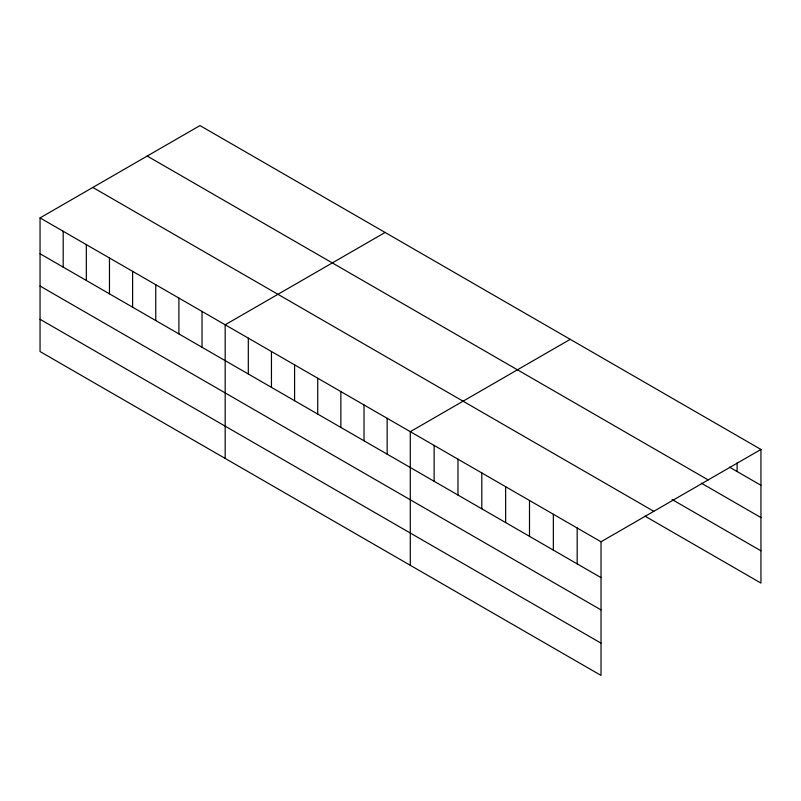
<?xml version="1.0" encoding="UTF-8"?>
<svg xmlns="http://www.w3.org/2000/svg" width="801" height="801" viewBox="0 0 801 801"><rect width="100%" height="100%" fill="white"/><g stroke="black" fill="none" stroke-linecap="round" stroke-linejoin="round"><path stroke-width="1.2" d="M40.05 217.912L601.02 541.776L601.02 675.423L40.05 351.549L40.05 217.912L199.98 125.577L760.95 449.451L760.95 583.088L644.995 516.144M385.101 232.45L225.171 324.785L225.171 458.432M570.222 339.334L410.292 431.669L410.292 565.306M601.02 541.776L760.95 449.451M729.521 467.153L760.95 485.296M147.204 156.045L708.174 479.919M701.346 483.163L760.95 517.566M672.089 499.514L760.95 550.818M92.826 187.434L653.796 511.308M40.05 253.757L601.02 577.631M40.05 286.037L601.02 609.901M40.05 319.279L601.02 643.153M737.11 462.878L737.11 471.539M577.181 528.019L577.181 563.874M553.341 514.252L553.341 550.107M529.501 500.485L529.501 536.34M505.651 486.728L505.651 522.572M481.812 472.96L481.812 508.815M457.972 459.193L457.972 495.048M434.132 445.426L434.132 481.281M387.153 418.302L387.153 454.157M364.014 404.946L364.014 440.8M340.866 391.589L340.866 427.434M317.727 378.222L317.727 414.077M294.588 364.866L294.588 400.72M271.449 351.509L271.449 387.354M248.31 338.142L248.31 373.997M202.032 311.429L202.032 347.284M178.893 298.062L178.893 333.917M155.754 284.705L155.754 320.56M132.606 271.349L132.606 307.204M109.467 257.992L109.467 293.837M86.328 244.625L86.328 280.48M63.189 231.269L63.189 267.123"/></g></svg>
